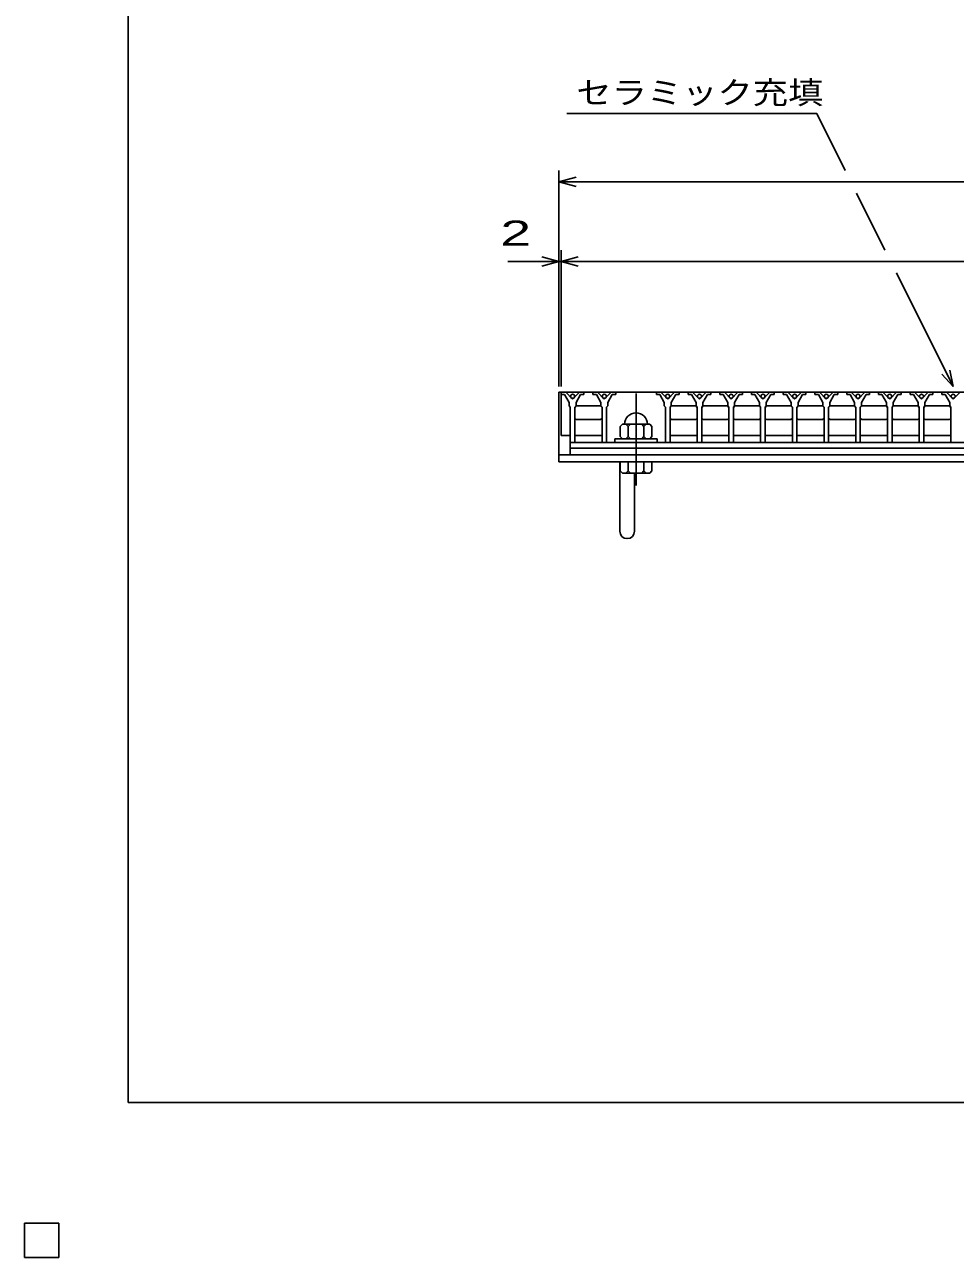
# Model space of a CAD drawing. Units: millimetres, scale not verified. Extents: x -1820 to 1731, y -1282 to 1054.
# Drawn here: x -1820 to -1001, y -1282 to -199 of the extents above; entities that cross this region are included whole.
import ezdxf
from ezdxf.enums import TextEntityAlignment as Align

# ---------------------------------------------------------------- set-up
doc = ezdxf.new("R2010")
doc.units = ezdxf.units.MM
doc.header["$LTSCALE"] = 10
doc.linetypes.add('CHAIN', pattern=[18.5, 12, -1.5, 3.5, -1.5])
for name, color, linetype, lineweight in [('0_2', 150, 'Continuous', 25), ('16', 3, 'Continuous', 25), ('19', 6, 'Continuous', 25), ('22', 2, 'Continuous', 25)]:
    doc.layers.add(name, color=color, linetype=linetype, lineweight=lineweight)
doc.styles.add('ベクトル', font='')
doc.styles.get('ベクトル').set_extended_font_data('ベクトル')

msp = doc.modelspace()

# ---------------------------------------------------------------- linework, layer by layer
at = {"layer": '0_2'}
for p, q in [((-1729, -1146.5), (-1729, 1053.5)), ((1731, -1146.5), (-1729, -1146.5))]:
    msp.add_line(p, q, dxfattribs=at)
at = {"layer": '16'}
for p, q in [((-1348, -522), (-1348, -524)), ((-1344, -522), (-1348, -522)), ((-1348, -522), (-352, -522)), ((-1348, -522), (-1348, -560)), ((-1348, -524), (-1345, -524)), ((-1345, -524), (-1341, -531)), ((-1338, -528), (-1344, -522)), ((-1341, -531), (-1341, -534)), ((-1332, -522), (-1338, -528)), ((-1335, -531), (-1331, -524)), ((-1335, -534), (-1335, -531)), ((-1328, -522), (-1332, -522)), ((-1331, -524), (-1328, -524)), ((-1328, -524), (-1328, -522)), ((-1320.1, -522), (-1320.1, -524)), ((-1316.1, -522), (-1320.1, -522)), ((-1320.1, -524), (-1317.1, -524)), ((-1317.1, -524), (-1313.1, -531)), ((-1310.1, -528), (-1316.1, -522)), ((-1313.1, -531), (-1313.1, -534)), ((-1304.1, -522), (-1310.1, -528)), ((-1307.1, -531), (-1303.1, -524)), ((-1307.1, -534), (-1307.1, -531)), ((-1300.1, -522), (-1304.1, -522)), ((-1303.1, -524), (-1300.1, -524)), ((-1300.1, -524), (-1300.1, -522)), ((-1264.3, -522), (-1264.3, -524)), ((-1260.3, -522), (-1264.3, -522)), ((-1264.3, -524), (-1261.3, -524)), ((-1261.3, -524), (-1257.3, -531)), ((-1254.3, -528), (-1260.3, -522)), ((-1257.3, -531), (-1257.3, -534)), ((-1248.3, -522), (-1254.3, -528)), ((-1251.3, -531), (-1247.3, -524)), ((-1251.3, -534), (-1251.3, -531)), ((-1244.3, -522), (-1248.3, -522)), ((-1247.3, -524), (-1244.3, -524)), ((-1244.3, -524), (-1244.3, -522)), ((-1236.4, -522), (-1236.4, -524)), ((-1232.4, -522), (-1236.4, -522)), ((-1236.4, -524), (-1233.4, -524)), ((-1233.4, -524), (-1229.4, -531)), ((-1226.4, -528), (-1232.4, -522)), ((-1229.4, -531), (-1229.4, -534)), ((-1220.4, -522), (-1226.4, -528)), ((-1223.4, -531), (-1219.4, -524)), ((-1223.4, -534), (-1223.4, -531)), ((-1216.4, -522), (-1220.4, -522)), ((-1219.4, -524), (-1216.4, -524)), ((-1216.4, -524), (-1216.4, -522)), ((-1208.5, -522), (-1208.5, -524)), ((-1204.5, -522), (-1208.5, -522)), ((-1208.5, -524), (-1205.5, -524)), ((-1205.5, -524), (-1201.5, -531)), ((-1198.5, -528), (-1204.5, -522)), ((-1201.5, -531), (-1201.5, -534)), ((-1192.5, -522), (-1198.5, -528)), ((-1195.5, -531), (-1191.5, -524)), ((-1195.5, -534), (-1195.5, -531)), ((-1188.5, -522), (-1192.5, -522)), ((-1191.5, -524), (-1188.5, -524)), ((-1188.5, -524), (-1188.5, -522)), ((-1180.6, -522), (-1180.6, -524)), ((-1176.6, -522), (-1180.6, -522)), ((-1180.6, -524), (-1177.6, -524)), ((-1177.6, -524), (-1173.6, -531)), ((-1170.6, -528), (-1176.6, -522)), ((-1173.6, -531), (-1173.6, -534)), ((-1164.6, -522), (-1170.6, -528)), ((-1167.6, -531), (-1163.6, -524)), ((-1167.6, -534), (-1167.6, -531)), ((-1160.6, -522), (-1164.6, -522)), ((-1163.6, -524), (-1160.6, -524)), ((-1160.6, -524), (-1160.6, -522)), ((-1152.7, -522), (-1152.7, -524)), ((-1148.7, -522), (-1152.7, -522)), ((-1152.7, -524), (-1149.7, -524)), ((-1149.7, -524), (-1145.7, -531)), ((-1142.7, -528), (-1148.7, -522)), ((-1145.7, -531), (-1145.7, -534)), ((-1136.7, -522), (-1142.7, -528)), ((-1139.7, -531), (-1135.7, -524)), ((-1139.7, -534), (-1139.7, -531)), ((-1132.7, -522), (-1136.7, -522)), ((-1135.7, -524), (-1132.7, -524)), ((-1132.7, -524), (-1132.7, -522)), ((-1124.8, -522), (-1124.8, -524)), ((-1120.8, -522), (-1124.8, -522)), ((-1124.8, -524), (-1121.8, -524)), ((-1121.8, -524), (-1117.8, -531)), ((-1114.8, -528), (-1120.8, -522)), ((-1117.8, -531), (-1117.8, -534)), ((-1108.8, -522), (-1114.8, -528)), ((-1111.8, -531), (-1107.8, -524)), ((-1111.8, -534), (-1111.8, -531)), ((-1104.8, -522), (-1108.8, -522)), ((-1107.8, -524), (-1104.8, -524)), ((-1104.8, -524), (-1104.8, -522)), ((-1096.9, -522), (-1096.9, -524)), ((-1092.9, -522), (-1096.9, -522)), ((-1096.9, -524), (-1093.9, -524)), ((-1093.9, -524), (-1089.9, -531)), ((-1086.9, -528), (-1092.9, -522)), ((-1089.9, -531), (-1089.9, -534)), ((-1080.9, -522), (-1086.9, -528)), ((-1083.9, -531), (-1079.9, -524)), ((-1083.9, -534), (-1083.9, -531)), ((-1076.9, -522), (-1080.9, -522)), ((-1079.9, -524), (-1076.9, -524)), ((-1076.9, -524), (-1076.9, -522)), ((-1069, -522), (-1069, -524)), ((-1065, -522), (-1069, -522)), ((-1069, -524), (-1066, -524)), ((-1066, -524), (-1062, -531)), ((-1059, -528), (-1065, -522)), ((-1062, -531), (-1062, -534)), ((-1053, -522), (-1059, -528)), ((-1056, -531), (-1052, -524)), ((-1056, -534), (-1056, -531)), ((-1049, -522), (-1053, -522)), ((-1052, -524), (-1049, -524)), ((-1049, -524), (-1049, -522)), ((-1041.1, -522), (-1041.1, -524)), ((-1037.1, -522), (-1041.1, -522)), ((-1041.1, -524), (-1038.1, -524)), ((-1038.1, -524), (-1034.1, -531)), ((-1031.1, -528), (-1037.1, -522)), ((-1034.1, -531), (-1034.1, -534)), ((-1025.1, -522), (-1031.1, -528)), ((-1028.1, -531), (-1024.1, -524)), ((-1028.1, -534), (-1028.1, -531)), ((-1021.1, -522), (-1025.1, -522)), ((-1024.1, -524), (-1021.1, -524)), ((-1021.1, -524), (-1021.1, -522)), ((-1013.2, -522), (-1013.2, -524)), ((-1009.2, -522), (-1013.2, -522)), ((-1013.2, -524), (-1010.2, -524)), ((-1010.2, -524), (-1006.2, -531)), ((-1003.2, -528), (-1009.2, -522)), ((-1006.2, -531), (-1006.2, -534)), ((-997.2, -522), (-1003.2, -528)), ((-1341, -534), (-1340, -535)), ((-1340, -535), (-1340, -566)), ((-1336, -535), (-1335, -534)), ((-1336, -566), (-1336, -535)), ((-1335.75, -535), (-1334.75, -534)), ((-1334.75, -534), (-1313.35, -534)), ((-1313.35, -534), (-1312.35, -535)), ((-1313.1, -534), (-1312.1, -535)), ((-1312.1, -535), (-1312.1, -566)), ((-1308.1, -535), (-1307.1, -534)), ((-1308.1, -566), (-1308.1, -535)), ((-1257.3, -534), (-1256.3, -535)), ((-1256.3, -535), (-1256.3, -566)), ((-1252.3, -535), (-1251.3, -534)), ((-1252.3, -566), (-1252.3, -535)), ((-1252.05, -535), (-1251.05, -534)), ((-1251.05, -534), (-1229.65, -534)), ((-1229.65, -534), (-1228.65, -535)), ((-1229.4, -534), (-1228.4, -535)), ((-1228.4, -535), (-1228.4, -566)), ((-1224.4, -535), (-1223.4, -534)), ((-1224.4, -566), (-1224.4, -535)), ((-1224.15, -535), (-1223.15, -534)), ((-1223.15, -534), (-1201.75, -534)), ((-1201.75, -534), (-1200.75, -535)), ((-1201.5, -534), (-1200.5, -535)), ((-1200.5, -535), (-1200.5, -566)), ((-1196.5, -535), (-1195.5, -534)), ((-1196.5, -566), (-1196.5, -535)), ((-1196.25, -535), (-1195.25, -534)), ((-1195.25, -534), (-1173.85, -534)), ((-1173.85, -534), (-1172.85, -535)), ((-1173.6, -534), (-1172.6, -535)), ((-1172.6, -535), (-1172.6, -566)), ((-1168.6, -535), (-1167.6, -534)), ((-1168.6, -566), (-1168.6, -535)), ((-1168.35, -535), (-1167.35, -534)), ((-1167.35, -534), (-1145.95, -534)), ((-1145.95, -534), (-1144.95, -535)), ((-1145.7, -534), (-1144.7, -535)), ((-1144.7, -535), (-1144.7, -566)), ((-1140.7, -535), (-1139.7, -534)), ((-1140.7, -566), (-1140.7, -535)), ((-1140.45, -535), (-1139.45, -534)), ((-1139.45, -534), (-1118.05, -534)), ((-1118.05, -534), (-1117.05, -535)), ((-1117.8, -534), (-1116.8, -535)), ((-1116.8, -535), (-1116.8, -566)), ((-1112.8, -535), (-1111.8, -534)), ((-1112.8, -566), (-1112.8, -535)), ((-1112.55, -535), (-1111.55, -534)), ((-1111.55, -534), (-1090.15, -534)), ((-1090.15, -534), (-1089.15, -535)), ((-1089.9, -534), (-1088.9, -535)), ((-1088.9, -535), (-1088.9, -566)), ((-1084.9, -535), (-1083.9, -534)), ((-1084.9, -566), (-1084.9, -535)), ((-1084.65, -535), (-1083.65, -534)), ((-1083.65, -534), (-1062.25, -534)), ((-1062.25, -534), (-1061.25, -535)), ((-1062, -534), (-1061, -535)), ((-1061, -535), (-1061, -566)), ((-1057, -535), (-1056, -534)), ((-1057, -566), (-1057, -535)), ((-1056.75, -535), (-1055.75, -534)), ((-1055.75, -534), (-1034.35, -534)), ((-1034.35, -534), (-1033.35, -535)), ((-1034.1, -534), (-1033.1, -535)), ((-1033.1, -535), (-1033.1, -566)), ((-1029.1, -535), (-1028.1, -534)), ((-1029.1, -566), (-1029.1, -535)), ((-1028.85, -535), (-1027.85, -534)), ((-1027.85, -534), (-1006.45, -534)), ((-1006.45, -534), (-1005.45, -535)), ((-1006.2, -534), (-1005.2, -535)), ((-1005.2, -535), (-1005.2, -566)), ((-1334.75, -546), (-1335.75, -545)), ((-1313.35, -546), (-1334.75, -546)), ((-1312.35, -545), (-1313.35, -546)), ((-1294.2, -550), (-1296.2, -552)), ((-1296.2, -552), (-1296.2, -561)), ((-1270.2, -550), (-1294.2, -550)), ((-1289.2, -552), (-1291.2, -550)), ((-1287.2, -550), (-1289.2, -552)), ((-1289.2, -561), (-1289.2, -552)), ((-1275.2, -552), (-1277.2, -550)), ((-1273.2, -550), (-1275.2, -552)), ((-1275.2, -561), (-1275.2, -552)), ((-1268.2, -552), (-1270.2, -550)), ((-1268.2, -561), (-1268.2, -552)), ((-1251.05, -546), (-1252.05, -545)), ((-1229.65, -546), (-1251.05, -546)), ((-1228.65, -545), (-1229.65, -546)), ((-1223.15, -546), (-1224.15, -545)), ((-1201.75, -546), (-1223.15, -546)), ((-1200.75, -545), (-1201.75, -546)), ((-1195.25, -546), (-1196.25, -545)), ((-1173.85, -546), (-1195.25, -546)), ((-1172.85, -545), (-1173.85, -546)), ((-1167.35, -546), (-1168.35, -545)), ((-1145.95, -546), (-1167.35, -546)), ((-1144.95, -545), (-1145.95, -546)), ((-1139.45, -546), (-1140.45, -545)), ((-1118.05, -546), (-1139.45, -546)), ((-1117.05, -545), (-1118.05, -546)), ((-1111.55, -546), (-1112.55, -545)), ((-1090.15, -546), (-1111.55, -546)), ((-1089.15, -545), (-1090.15, -546)), ((-1083.65, -546), (-1084.65, -545)), ((-1062.25, -546), (-1083.65, -546)), ((-1061.25, -545), (-1062.25, -546)), ((-1055.75, -546), (-1056.75, -545)), ((-1034.35, -546), (-1055.75, -546)), ((-1033.35, -545), (-1034.35, -546)), ((-1027.85, -546), (-1028.85, -545)), ((-1006.45, -546), (-1027.85, -546)), ((-1005.45, -545), (-1006.45, -546)), ((-1348, -560), (-1340.25, -560)), ((-1335.75, -560), (-1312.35, -560)), ((-1300.7, -566), (-1300.7, -563)), ((-1300.7, -563), (-1263.7, -563)), ((-1296.2, -561), (-1294.2, -563)), ((-1291.2, -563), (-1289.2, -561)), ((-1289.2, -561), (-1287.2, -563)), ((-1277.2, -563), (-1275.2, -561)), ((-1275.2, -561), (-1273.2, -563)), ((-1270.2, -563), (-1268.2, -561)), ((-1263.7, -563), (-1263.7, -566)), ((-1252.05, -560), (-1228.65, -560)), ((-1224.15, -560), (-1200.75, -560)), ((-1196.25, -560), (-1172.85, -560)), ((-1168.35, -560), (-1144.95, -560)), ((-1140.45, -560), (-1117.05, -560)), ((-1112.55, -560), (-1089.15, -560)), ((-1084.65, -560), (-1061.25, -560)), ((-1056.75, -560), (-1033.35, -560)), ((-1028.85, -560), (-1005.45, -560)), ((-1340.25, -566), (-359.75, -566)), ((-1340.25, -571), (-1340.25, -566)), ((-359.75, -571), (-1340.25, -571)), ((-1340.25, -571), (-1340.25, -577)), ((-1340, -566), (-1336, -566)), ((-1312.1, -566), (-1308.1, -566)), ((-1263.7, -566), (-1300.7, -566)), ((-1256.3, -566), (-1252.3, -566)), ((-1228.4, -566), (-1224.4, -566)), ((-1200.5, -566), (-1196.5, -566)), ((-1172.6, -566), (-1168.6, -566)), ((-1144.7, -566), (-1140.7, -566)), ((-1116.8, -566), (-1112.8, -566)), ((-1088.9, -566), (-1084.9, -566)), ((-1061, -566), (-1057, -566)), ((-1033.1, -566), (-1029.1, -566)), ((-1005.2, -566), (-1001.2, -566)), ((-1340.25, -577), (-359.75, -577)), ((-1820, -1252.5), (-1790, -1252.5)), ((-1820, -1282.5), (-1820, -1252.5)), ((-1820, -1252.5), (-1790, -1252.5)), ((-1820, -1282.5), (-1820, -1252.5)), ((-1820, -1252.5), (-1790, -1252.5)), ((-1820, -1282.5), (-1820, -1252.5)), ((-1820, -1252.5), (-1790, -1252.5)), ((-1820, -1282.5), (-1820, -1252.5)), ((-1820, -1252.5), (-1790, -1252.5)), ((-1820, -1282.5), (-1820, -1252.5)), ((-1790, -1282.5), (-1790, -1252.5)), ((-1790, -1282.5), (-1790, -1252.5)), ((-1790, -1282.5), (-1790, -1252.5)), ((-1790, -1282.5), (-1790, -1252.5)), ((-1790, -1282.5), (-1790, -1252.5)), ((-1820, -1282.5), (-1790, -1282.5)), ((-1820, -1282.5), (-1790, -1282.5)), ((-1820, -1282.5), (-1790, -1282.5)), ((-1820, -1282.5), (-1790, -1282.5)), ((-1820, -1282.5), (-1790, -1282.5))]:
    msp.add_line(p, q, dxfattribs=at)
at = {"layer": '16', "linetype": 'CHAIN'}
msp.add_line((-1282.2, -523), (-1282.2, -604), dxfattribs=at)
at = {"layer": '16'}
for centre in [(-1338, -525.5), (-1310.1, -525.5), (-1254.3, -525.5), (-1226.4, -525.5), (-1198.5, -525.5), (-1170.6, -525.5), (-1142.7, -525.5), (-1114.8, -525.5), (-1086.9, -525.5), (-1059, -525.5), (-1031.1, -525.5), (-1003.2, -525.5)]:
    msp.add_circle(centre, 1.8, dxfattribs=at)
msp.add_arc((-1282.2, -550), 10, 0, 180, dxfattribs=at)
at = {"layer": '19'}
for p, q in [((-1350, -577), (-1350, -522)), ((-1350, -522), (-1348, -522)), ((-1350, -577), (-350, -577)), ((-1350, -583), (-1350, -577)), ((-350, -583), (-1350, -583)), ((-1296.5, -644.11), (-1296.5, -583)), ((-1296.2, -583), (-1296.2, -591)), ((-1268.2, -583), (-1296.2, -583)), ((-1289.2, -583), (-1289.2, -591)), ((-1275.2, -583), (-1275.2, -591)), ((-1268.2, -591), (-1268.2, -583)), ((-1296.2, -591), (-1294.2, -593)), ((-1294.2, -593), (-1270.2, -593)), ((-1289.2, -591), (-1291.2, -593)), ((-1287.2, -593), (-1289.2, -591)), ((-1283.5, -644.11), (-1283.5, -593)), ((-1275.2, -591), (-1277.2, -593)), ((-1273.2, -593), (-1275.2, -591)), ((-1270.2, -593), (-1268.2, -591))]:
    msp.add_line(p, q, dxfattribs=at)
msp.add_arc((-1290, -644.11), 6.5, 180, 0, dxfattribs=at)
at = {"layer": '22', "color": 4}
for p, q in [((-1343.2, -277), (-1123.2, -277)), ((-1098.2, -327), (-1123.2, -277)), ((-1350, -517), (-1350, -327)), ((-1350, -337), (-1335, -333)), ((-1335, -341), (-1350, -337)), ((-1350, -337), (-350, -337)), ((-1063.2, -397), (-1088.2, -347)), ((-1350, -517), (-1350, -397)), ((-1348, -517), (-1348, -397)), ((-1395, -407), (-1350, -407)), ((-1350, -407), (-1365, -403)), ((-1365, -411), (-1350, -407)), ((-1350, -407), (-1348, -407)), ((-1348, -407), (-1333, -403)), ((-1333, -411), (-1348, -407)), ((-1348, -407), (-352, -407)), ((-1003.2, -517), (-1053.2, -417)), ((-1003.2, -517), (-1013.2, -506)), ((-1003.2, -517), (-1006.2, -502.4))]:
    msp.add_line(p, q, dxfattribs=at)
at = {"layer": '22'}
for p, q in [((-1790, -1252.5), (-1820, -1252.5)), ((-1820, -1252.5), (-1820, -1282.5)), ((-1790, -1252.5), (-1820, -1252.5)), ((-1820, -1252.5), (-1820, -1282.5)), ((-1790, -1252.5), (-1820, -1252.5)), ((-1820, -1252.5), (-1820, -1282.5)), ((-1790, -1282.5), (-1790, -1252.5)), ((-1790, -1282.5), (-1790, -1252.5)), ((-1790, -1282.5), (-1790, -1252.5)), ((-1820, -1282.5), (-1790, -1282.5)), ((-1820, -1282.5), (-1790, -1282.5)), ((-1820, -1282.5), (-1790, -1282.5))]:
    msp.add_line(p, q, dxfattribs=at)

# ---------------------------------------------------------------- texts
at = {"layer": '22', "style": 'ベクトル'}
for s, height, width, p in [('セラミック充填', 19.79, 1.15, (-1334.7, -258.5)), (' 2 ', 21.99, 1.65, (-1415, -382))]:
    msp.add_text(s, height=height, dxfattribs=dict(at, width=width)).set_placement(p, align=Align.MIDDLE_LEFT)

doc.saveas('drawing.dxf')
